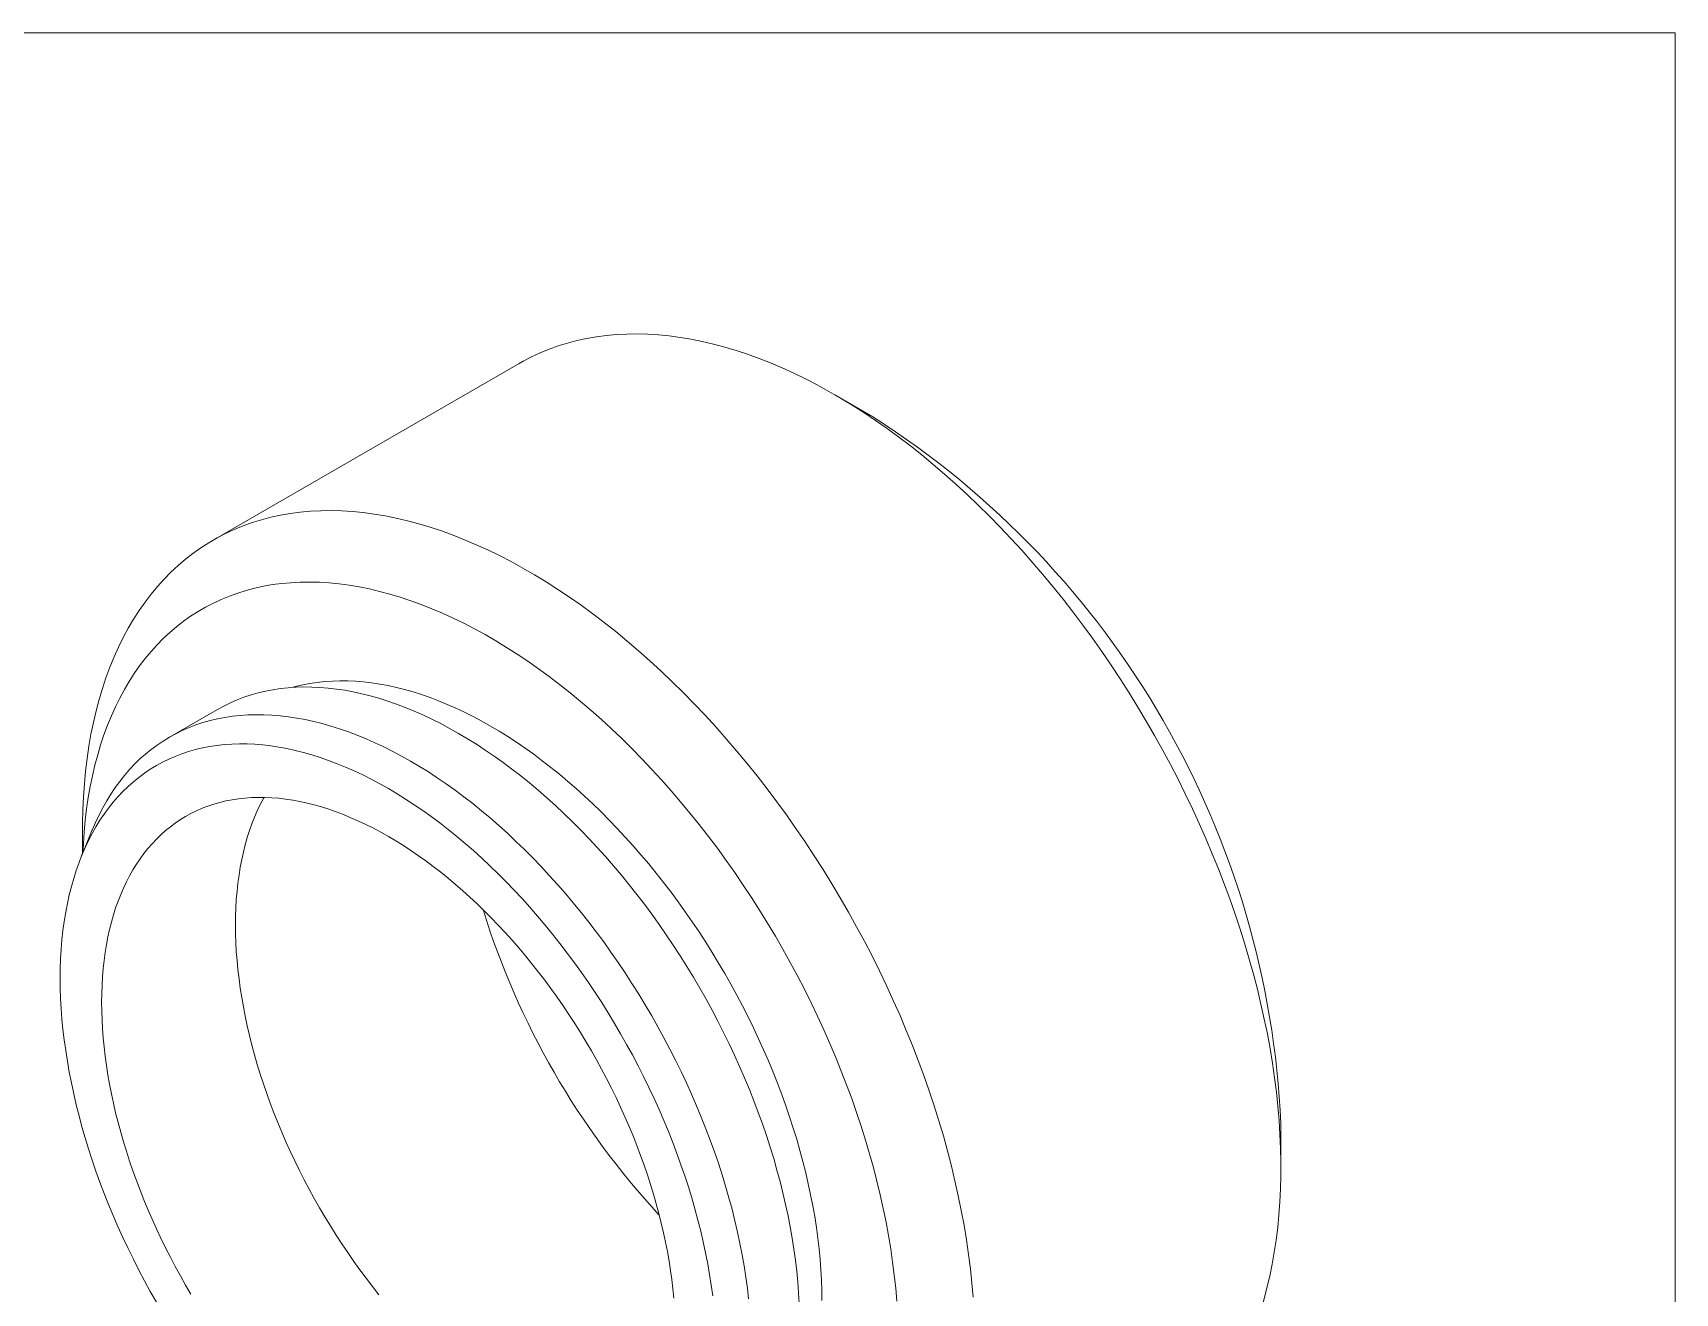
# Model space of a CAD drawing. Header units: inches. Extents: x 0.1 to 10.9, y 0 to 8.5.
# Drawn here: x 9.123 to 10.944, y 7.053 to 8.451 of the extents above; entities that cross this region are included whole.
import ezdxf

# ---------------------------------------------------------------- set-up
doc = ezdxf.new("R2010")
doc.units = ezdxf.units.IN
doc.header["$MEASUREMENT"] = 0

msp = doc.modelspace()

# ---------------------------------------------------------------- linework, layer by layer
at = {"color": 7, "linetype": 'Continuous', "lineweight": 0}
for p, q in [((0.0622, 8.4506), (10.9445, 8.4506)), ((10.9445, 0.0356), (10.9445, 8.4506)), ((9.6622, 8.0841), (9.3228, 7.8882)), ((10.0546, 8.0249), (10.0122, 8.0494)), ((9.3275, 7.7004), (9.2742, 7.6696)), ((9.1883, 7.5662), (9.177, 7.5386)), ((9.1778, 7.5677), (9.1778, 7.5405)), ((10.5071, 7.1921), (10.5071, 7.2411)), ((10.295, 6.2857), (10.4917, 7.0593))]:
    msp.add_line(p, q, dxfattribs=at)
at = {"color": 7, "linetype": 'Continuous', "lineweight": 0, "flags": 128}
for points in [[(10.4917, 7.0593), (10.4947, 7.0721), (10.4974, 7.0852), (10.4998, 7.0985), (10.5019, 7.1121), (10.5036, 7.126), (10.505, 7.1401), (10.506, 7.1544), (10.5067, 7.1689), (10.5071, 7.1837), (10.5071, 7.1987), (10.5068, 7.2138), (10.5061, 7.2292), (10.5051, 7.2447), (10.5038, 7.2604), (10.5021, 7.2762), (10.5001, 7.2921), (10.4977, 7.3082), (10.4951, 7.3244), (10.4921, 7.3407), (10.4887, 7.3571), (10.485, 7.3736), (10.4811, 7.3902), (10.4767, 7.4068), (10.4721, 7.4235), (10.4672, 7.4402), (10.4619, 7.4569), (10.4563, 7.4736), (10.4505, 7.4904), (10.4443, 7.5071), (10.4378, 7.5238), (10.431, 7.5405), (10.424, 7.5572), (10.4166, 7.5738), (10.409, 7.5903), (10.4011, 7.6067), (10.393, 7.6231), (10.3846, 7.6393), (10.3759, 7.6555), (10.367, 7.6715), (10.3578, 7.6874), (10.3484, 7.7031), (10.3388, 7.7187), (10.3289, 7.7342), (10.3189, 7.7494), (10.3086, 7.7645), (10.2981, 7.7794), (10.2874, 7.794), (10.2765, 7.8085), (10.2655, 7.8227), (10.2542, 7.8367), (10.2428, 7.8504), (10.2313, 7.8639), (10.2196, 7.8771), (10.2077, 7.89), (10.1957, 7.9027), (10.1836, 7.915), (10.1714, 7.9271), (10.1591, 7.9389), (10.1466, 7.9503), (10.1341, 7.9614), (10.1215, 7.9722), (10.1088, 7.9826), (10.0961, 7.9927), (10.0832, 8.0025), (10.0704, 8.0118), (10.0575, 8.0209), (10.0445, 8.0295), (10.0316, 8.0378), (10.0186, 8.0456), (10.0057, 8.0531), (9.9927, 8.0602), (9.9797, 8.0669), (9.9668, 8.0732), (9.9539, 8.0791), (9.941, 8.0846), (9.9282, 8.0896), (9.9155, 8.0942), (9.9028, 8.0984), (9.8902, 8.1022), (9.8776, 8.1056), (9.8652, 8.1085), (9.8529, 8.111), (9.8406, 8.113), (9.8285, 8.1147), (9.8166, 8.1158), (9.8047, 8.1166), (9.793, 8.1169), (9.7814, 8.1167), (9.7701, 8.1162), (9.7588, 8.1151), (9.7478, 8.1137), (9.7369, 8.1118), (9.7262, 8.1095), (9.7157, 8.1067), (9.7054, 8.1035), (9.6954, 8.0999), (9.6855, 8.0959), (9.6759, 8.0914), (9.6665, 8.0865), (9.6622, 8.0841)], [(9.1778, 7.5677), (9.1778, 7.5742), (9.1781, 7.589), (9.1788, 7.6036), (9.1798, 7.6179), (9.1811, 7.632), (9.1828, 7.6459), (9.1848, 7.6596), (9.1871, 7.6729), (9.1898, 7.6861), (9.1928, 7.6989), (9.1962, 7.7114), (9.1998, 7.7237), (9.2038, 7.7356), (9.2081, 7.7473), (9.2128, 7.7586), (9.2177, 7.7696), (9.223, 7.7802), (9.2285, 7.7905), (9.2344, 7.8005), (9.2406, 7.8101), (9.2471, 7.8194), (9.2538, 7.8282), (9.2609, 7.8367), (9.2682, 7.8448), (9.2758, 7.8526), (9.2837, 7.8599), (9.2919, 7.8669), (9.3003, 7.8734), (9.309, 7.8795), (9.3179, 7.8853), (9.3271, 7.8906), (9.3365, 7.8955), (9.3461, 7.8999), (9.3559, 7.904), (9.366, 7.9076), (9.3763, 7.9108), (9.3868, 7.9135), (9.3975, 7.9159), (9.4084, 7.9178), (9.4194, 7.9192), (9.4306, 7.9202), (9.442, 7.9208), (9.4536, 7.9209), (9.4653, 7.9206), (9.4771, 7.9199), (9.4891, 7.9187), (9.5012, 7.9171), (9.5135, 7.915), (9.5258, 7.9126), (9.5382, 7.9096), (9.5508, 7.9063), (9.5634, 7.9025), (9.5761, 7.8983), (9.5888, 7.8937), (9.6016, 7.8886), (9.6145, 7.8831), (9.6274, 7.8773), (9.6403, 7.871), (9.6533, 7.8643), (9.6662, 7.8572), (9.6792, 7.8497), (9.6922, 7.8418), (9.7051, 7.8336), (9.7181, 7.8249), (9.731, 7.8159), (9.7438, 7.8065), (9.7566, 7.7968), (9.7694, 7.7867), (9.7821, 7.7762), (9.7947, 7.7655), (9.8072, 7.7544), (9.8197, 7.7429), (9.832, 7.7312), (9.8442, 7.7191), (9.8563, 7.7067), (9.8683, 7.6941), (9.8802, 7.6811), (9.8919, 7.6679), (9.9034, 7.6544), (9.9148, 7.6407), (9.926, 7.6267), (9.9371, 7.6125), (9.948, 7.5981), (9.9587, 7.5834), (9.9692, 7.5685), (9.9794, 7.5535), (9.9895, 7.5382), (9.9994, 7.5228), (10.009, 7.5072), (10.0184, 7.4915), (10.0276, 7.4756), (10.0365, 7.4595), (10.0452, 7.4434), (10.0536, 7.4271), (10.0617, 7.4108), (10.0696, 7.3943), (10.0772, 7.3778), (10.0846, 7.3612), (10.0916, 7.3446), (10.0984, 7.3279), (10.1049, 7.3112), (10.111, 7.2944), (10.1169, 7.2777), (10.1225, 7.261), (10.1277, 7.2442), (10.1327, 7.2275), (10.1373, 7.2109), (10.1416, 7.1942), (10.1456, 7.1777), (10.1493, 7.1612), (10.1526, 7.1448), (10.1557, 7.1285), (10.1583, 7.1123), (10.1607, 7.0962), (10.1627, 7.0802), (10.1644, 7.0644), (10.1657, 7.0487)], [(10.081, 7.0442), (10.0798, 7.0586), (10.0783, 7.073), (10.0764, 7.0876), (10.0743, 7.1023), (10.0718, 7.1171), (10.0691, 7.1321), (10.066, 7.1471), (10.0627, 7.1621), (10.059, 7.1773), (10.0551, 7.1925), (10.0508, 7.2077), (10.0463, 7.223), (10.0415, 7.2383), (10.0364, 7.2536), (10.031, 7.2689), (10.0254, 7.2842), (10.0195, 7.2995), (10.0133, 7.3147), (10.0068, 7.3299), (10.0001, 7.3451), (9.9932, 7.3602), (9.986, 7.3752), (9.9785, 7.3902), (9.9708, 7.4051), (9.9629, 7.4198), (9.9547, 7.4345), (9.9464, 7.449), (9.9378, 7.4634), (9.9289, 7.4777), (9.9199, 7.4918), (9.9107, 7.5057), (9.9013, 7.5195), (9.8917, 7.5331), (9.882, 7.5465), (9.872, 7.5597), (9.8619, 7.5727), (9.8516, 7.5855), (9.8412, 7.598), (9.8307, 7.6103), (9.82, 7.6224), (9.8091, 7.6343), (9.7982, 7.6458), (9.7871, 7.6571), (9.7759, 7.6682), (9.7646, 7.6789), (9.7533, 7.6894), (9.7418, 7.6995), (9.7303, 7.7094), (9.7187, 7.7189), (9.707, 7.7282), (9.6953, 7.7371), (9.6836, 7.7456), (9.6718, 7.7539), (9.6599, 7.7618), (9.6481, 7.7693), (9.6362, 7.7765), (9.6244, 7.7834), (9.6125, 7.7899), (9.6007, 7.796), (9.5889, 7.8017), (9.5771, 7.8071), (9.5653, 7.8121), (9.5536, 7.8167), (9.5419, 7.821), (9.5303, 7.8248), (9.5188, 7.8283), (9.5073, 7.8313), (9.496, 7.834), (9.4847, 7.8363), (9.4735, 7.8382), (9.4624, 7.8396), (9.4515, 7.8407), (9.4407, 7.8414), (9.43, 7.8417), (9.4194, 7.8415), (9.409, 7.841), (9.3987, 7.8401), (9.3886, 7.8388), (9.3786, 7.837), (9.3689, 7.8349), (9.3593, 7.8324), (9.3499, 7.8295), (9.3407, 7.8262), (9.3317, 7.8225), (9.3229, 7.8184), (9.3143, 7.8139), (9.3059, 7.8091), (9.2977, 7.8038), (9.2898, 7.7982), (9.2821, 7.7922), (9.2746, 7.7859), (9.2674, 7.7792), (9.2605, 7.7721), (9.2538, 7.7647), (9.2473, 7.7569), (9.2411, 7.7488), (9.2352, 7.7403), (9.2296, 7.7316), (9.2242, 7.7225), (9.2191, 7.713), (9.2143, 7.7033), (9.2098, 7.6932), (9.2055, 7.6829), (9.2016, 7.6723), (9.1979, 7.6613), (9.1946, 7.6501), (9.1915, 7.6387), (9.1888, 7.6269), (9.1863, 7.6149), (9.1842, 7.6027), (9.1823, 7.5902), (9.1808, 7.5775), (9.1796, 7.5646), (9.1787, 7.5515), (9.1782, 7.5415)], [(9.3275, 7.7004), (9.3345, 7.7042), (9.3418, 7.7078), (9.3493, 7.711), (9.3569, 7.714), (9.3647, 7.7165), (9.3726, 7.7188), (9.3807, 7.7207), (9.3889, 7.7223), (9.3973, 7.7236), (9.4058, 7.7245), (9.4144, 7.7251), (9.4232, 7.7254), (9.4321, 7.7253), (9.4411, 7.7249), (9.4502, 7.7242), (9.4594, 7.7231), (9.4687, 7.7217), (9.478, 7.72), (9.4875, 7.7179), (9.497, 7.7155), (9.5066, 7.7128), (9.5163, 7.7097), (9.526, 7.7064), (9.5358, 7.7027), (9.5456, 7.6986), (9.5554, 7.6943), (9.5653, 7.6897), (9.5751, 7.6847), (9.585, 7.6794), (9.5949, 7.6739), (9.6049, 7.668), (9.6147, 7.6618), (9.6246, 7.6554), (9.6345, 7.6486), (9.6443, 7.6416), (9.6541, 7.6343), (9.6639, 7.6268), (9.6736, 7.6189), (9.6833, 7.6108), (9.6929, 7.6025), (9.7024, 7.5939), (9.7118, 7.585), (9.7212, 7.5759), (9.7305, 7.5666), (9.7397, 7.557), (9.7488, 7.5473), (9.7578, 7.5373), (9.7667, 7.5271), (9.7755, 7.5167), (9.7841, 7.5061), (9.7926, 7.4954), (9.801, 7.4844), (9.8092, 7.4733), (9.8173, 7.4621), (9.8252, 7.4506), (9.833, 7.4391), (9.8406, 7.4274), (9.8481, 7.4155), (9.8554, 7.4036), (9.8624, 7.3915), (9.8694, 7.3793), (9.8761, 7.367), (9.8826, 7.3547), (9.8889, 7.3422), (9.8951, 7.3297), (9.901, 7.3171), (9.9067, 7.3045), (9.9122, 7.2918), (9.9175, 7.2791), (9.9226, 7.2663), (9.9274, 7.2535), (9.932, 7.2408), (9.9364, 7.228), (9.9405, 7.2152), (9.9445, 7.2024), (9.9481, 7.1897), (9.9516, 7.177), (9.9547, 7.1643), (9.9577, 7.1517), (9.9604, 7.1391), (9.9628, 7.1266), (9.965, 7.1142), (9.9669, 7.1019), (9.9686, 7.0897), (9.97, 7.0775), (9.9712, 7.0655), (9.9721, 7.0536), (9.9727, 7.0418)], [(9.4114, 7.725), (9.4142, 7.7257), (9.422, 7.7276), (9.43, 7.7291), (9.4382, 7.7304), (9.4465, 7.7313), (9.4549, 7.7319), (9.4634, 7.7321), (9.472, 7.7321), (9.4807, 7.7317), (9.4896, 7.7309), (9.4985, 7.7299), (9.5076, 7.7285), (9.5167, 7.7268), (9.5259, 7.7248), (9.5351, 7.7225), (9.5445, 7.7199), (9.5539, 7.7169), (9.5633, 7.7136), (9.5728, 7.71), (9.5823, 7.7061), (9.5919, 7.7019), (9.6015, 7.6974), (9.6111, 7.6926), (9.6207, 7.6874), (9.6303, 7.682), (9.6399, 7.6763), (9.6495, 7.6703), (9.6592, 7.6641), (9.6687, 7.6575), (9.6783, 7.6507), (9.6878, 7.6436), (9.6973, 7.6362), (9.7068, 7.6286), (9.7161, 7.6207), (9.7255, 7.6126), (9.7347, 7.6043), (9.7439, 7.5957), (9.753, 7.5868), (9.7621, 7.5778), (9.771, 7.5685), (9.7799, 7.559), (9.7886, 7.5493), (9.7972, 7.5394), (9.8058, 7.5293), (9.8142, 7.519), (9.8224, 7.5086), (9.8306, 7.4979), (9.8386, 7.4871), (9.8464, 7.4762), (9.8541, 7.4651), (9.8617, 7.4538), (9.8691, 7.4424), (9.8763, 7.4309), (9.8834, 7.4193), (9.8903, 7.4076), (9.897, 7.3957), (9.9036, 7.3838), (9.9099, 7.3718), (9.9161, 7.3597), (9.922, 7.3475), (9.9278, 7.3353), (9.9333, 7.323), (9.9387, 7.3107), (9.9438, 7.2983), (9.9487, 7.2859), (9.9534, 7.2735), (9.9579, 7.2611), (9.9622, 7.2486), (9.9662, 7.2362), (9.97, 7.2238), (9.9736, 7.2114), (9.9769, 7.1991), (9.98, 7.1868), (9.9829, 7.1745), (9.9855, 7.1623), (9.9878, 7.1501), (9.99, 7.1381), (9.9918, 7.1261), (9.9935, 7.1142), (9.9949, 7.1024), (9.996, 7.0907), (9.9969, 7.0791), (9.9975, 7.0677), (9.9979, 7.0563), (9.998, 7.0452)], [(9.1883, 7.5662), (9.1885, 7.5667), (9.1922, 7.5752), (9.1961, 7.5834), (9.2002, 7.5914), (9.2046, 7.5992), (9.2092, 7.6066), (9.214, 7.6138), (9.2191, 7.6207), (9.2244, 7.6273), (9.2299, 7.6337), (9.2356, 7.6397), (9.2415, 7.6455), (9.2477, 7.6509), (9.254, 7.656), (9.2605, 7.6609), (9.2673, 7.6654), (9.2742, 7.6696), (9.2813, 7.6735), (9.2885, 7.677), (9.296, 7.6803), (9.3036, 7.6832), (9.3114, 7.6858), (9.3193, 7.688), (9.3274, 7.69), (9.3356, 7.6916), (9.344, 7.6928), (9.3525, 7.6938), (9.3612, 7.6944), (9.3699, 7.6946), (9.3788, 7.6946), (9.3878, 7.6942), (9.3969, 7.6934), (9.4061, 7.6924), (9.4154, 7.6909), (9.4248, 7.6892), (9.4342, 7.6871), (9.4437, 7.6847), (9.4533, 7.682), (9.463, 7.679), (9.4727, 7.6756), (9.4825, 7.6719), (9.4923, 7.6679), (9.5021, 7.6635), (9.512, 7.6589), (9.5219, 7.6539), (9.5318, 7.6487), (9.5417, 7.6431), (9.5516, 7.6372), (9.5615, 7.6311), (9.5713, 7.6246), (9.5812, 7.6179), (9.591, 7.6109), (9.6008, 7.6036), (9.6106, 7.596), (9.6203, 7.5882), (9.63, 7.5801), (9.6396, 7.5717), (9.6491, 7.5631), (9.6586, 7.5542), (9.6679, 7.5451), (9.6772, 7.5358), (9.6864, 7.5263), (9.6955, 7.5165), (9.7045, 7.5065), (9.7134, 7.4963), (9.7222, 7.486), (9.7308, 7.4754), (9.7393, 7.4646), (9.7477, 7.4537), (9.7559, 7.4426), (9.764, 7.4313), (9.772, 7.4199), (9.7797, 7.4083), (9.7873, 7.3966), (9.7948, 7.3848), (9.8021, 7.3728), (9.8092, 7.3607), (9.8161, 7.3485), (9.8228, 7.3363), (9.8293, 7.3239), (9.8357, 7.3115), (9.8418, 7.2989), (9.8477, 7.2863), (9.8534, 7.2737), (9.8589, 7.261), (9.8642, 7.2483), (9.8693, 7.2356), (9.8741, 7.2228), (9.8787, 7.21), (9.8831, 7.1972), (9.8873, 7.1844), (9.8912, 7.1717), (9.8948, 7.1589), (9.8983, 7.1462), (9.9014, 7.1335), (9.9044, 7.1209), (9.9071, 7.1084), (9.9095, 7.0959), (9.9117, 7.0835), (9.9136, 7.0711), (9.9153, 7.0589), (9.9167, 7.0468)], [(9.8768, 7.0503), (9.8752, 7.062), (9.8734, 7.0739), (9.8713, 7.0859), (9.8689, 7.0979), (9.8663, 7.11), (9.8635, 7.1221), (9.8604, 7.1343), (9.8571, 7.1466), (9.8536, 7.1588), (9.8498, 7.1711), (9.8459, 7.1834), (9.8416, 7.1957), (9.8372, 7.208), (9.8325, 7.2203), (9.8277, 7.2326), (9.8226, 7.2448), (9.8173, 7.257), (9.8118, 7.2692), (9.8061, 7.2813), (9.8002, 7.2934), (9.7941, 7.3054), (9.7878, 7.3173), (9.7813, 7.3291), (9.7747, 7.3408), (9.7678, 7.3524), (9.7608, 7.364), (9.7537, 7.3754), (9.7463, 7.3866), (9.7389, 7.3978), (9.7312, 7.4088), (9.7234, 7.4196), (9.7155, 7.4303), (9.7074, 7.4408), (9.6992, 7.4512), (9.6909, 7.4614), (9.6825, 7.4714), (9.6739, 7.4812), (9.6653, 7.4908), (9.6565, 7.5002), (9.6477, 7.5094), (9.6387, 7.5183), (9.6297, 7.5271), (9.6206, 7.5356), (9.6114, 7.5439), (9.6022, 7.5519), (9.5929, 7.5597), (9.5835, 7.5673), (9.5741, 7.5746), (9.5647, 7.5816), (9.5552, 7.5884), (9.5457, 7.5948), (9.5362, 7.6011), (9.5267, 7.607), (9.5172, 7.6126), (9.5076, 7.618), (9.4981, 7.6231), (9.4886, 7.6278), (9.4791, 7.6323), (9.4696, 7.6365), (9.4602, 7.6403), (9.4508, 7.6439), (9.4415, 7.6472), (9.4322, 7.6501), (9.4229, 7.6527), (9.4137, 7.655), (9.4046, 7.657), (9.3956, 7.6587), (9.3867, 7.66), (9.3778, 7.6611), (9.369, 7.6618), (9.3604, 7.6622), (9.3518, 7.6622), (9.3434, 7.662), (9.3351, 7.6614), (9.3269, 7.6605), (9.3188, 7.6593), (9.3109, 7.6577), (9.3031, 7.6559), (9.2955, 7.6537), (9.288, 7.6512), (9.2807, 7.6484), (9.2735, 7.6453), (9.2665, 7.6419), (9.2597, 7.6381), (9.253, 7.6341), (9.2465, 7.6297), (9.2403, 7.6251), (9.2342, 7.6201), (9.2283, 7.6149), (9.2226, 7.6094), (9.2171, 7.6036), (9.2118, 7.5975), (9.2067, 7.5911), (9.2018, 7.5844), (9.1971, 7.5775), (9.1927, 7.5703), (9.1885, 7.5629), (9.1845, 7.5552), (9.1807, 7.5473), (9.1772, 7.5391), (9.1739, 7.5307), (9.1708, 7.522), (9.168, 7.5131), (9.1654, 7.504), (9.1631, 7.4947), (9.161, 7.4852), (9.1591, 7.4755), (9.1575, 7.4655), (9.1561, 7.4554), (9.155, 7.4451), (9.1541, 7.4347), (9.1535, 7.4241), (9.1531, 7.4133), (9.153, 7.4023), (9.1531, 7.3913), (9.1535, 7.38), (9.1541, 7.3687), (9.155, 7.3572), (9.1561, 7.3457), (9.1575, 7.334), (9.1591, 7.3222), (9.161, 7.3103), (9.1631, 7.2984), (9.1654, 7.2863), (9.168, 7.2742), (9.1708, 7.2621), (9.1739, 7.2499), (9.1772, 7.2377), (9.1807, 7.2254), (9.1845, 7.2131), (9.1885, 7.2008), (9.1927, 7.1885), (9.1971, 7.1762), (9.2018, 7.1639), (9.2067, 7.1516), (9.2118, 7.1394), (9.2171, 7.1272), (9.2226, 7.115), (9.2283, 7.1029), (9.2342, 7.0909), (9.2403, 7.0789), (9.2465, 7.067), (9.253, 7.0551), (9.2597, 7.0434)], [(9.8336, 7.0478), (9.8326, 7.058), (9.8314, 7.0682), (9.83, 7.0785), (9.8284, 7.0888), (9.8266, 7.0993), (9.8245, 7.1098), (9.8223, 7.1203), (9.8198, 7.131), (9.8171, 7.1416), (9.8142, 7.1523), (9.8111, 7.163), (9.8079, 7.1738), (9.8044, 7.1845), (9.8007, 7.1953), (9.7968, 7.206), (9.7927, 7.2168), (9.7885, 7.2275), (9.784, 7.2382), (9.7794, 7.2489), (9.7746, 7.2595), (9.7696, 7.2701), (9.7645, 7.2806), (9.7591, 7.2911), (9.7536, 7.3015), (9.748, 7.3118), (9.7422, 7.322), (9.7362, 7.3322), (9.7301, 7.3423), (9.7238, 7.3522), (9.7174, 7.3621), (9.7109, 7.3718), (9.7042, 7.3814), (9.6974, 7.3909), (9.6905, 7.4002), (9.6834, 7.4094), (9.6763, 7.4185), (9.669, 7.4274), (9.6616, 7.4361), (9.6542, 7.4447), (9.6466, 7.4531), (9.6389, 7.4613), (9.6312, 7.4693), (9.6234, 7.4772), (9.6155, 7.4848), (9.6075, 7.4923), (9.5995, 7.4995), (9.5914, 7.5065), (9.5833, 7.5133), (9.5752, 7.5199), (9.5669, 7.5263), (9.5587, 7.5324), (9.5504, 7.5383), (9.5421, 7.544), (9.5338, 7.5494), (9.5255, 7.5546), (9.5172, 7.5596), (9.5088, 7.5642), (9.5005, 7.5687), (9.4922, 7.5728), (9.4839, 7.5767), (9.4756, 7.5804), (9.4674, 7.5838), (9.4592, 7.5869), (9.451, 7.5897), (9.4429, 7.5923), (9.4348, 7.5946), (9.4268, 7.5966), (9.4188, 7.5983), (9.4109, 7.5998), (9.4031, 7.601), (9.3954, 7.6019), (9.3877, 7.6025), (9.3802, 7.6028), (9.3727, 7.6029), (9.3653, 7.6027), (9.3581, 7.6022), (9.3509, 7.6014), (9.3439, 7.6003), (9.3369, 7.599), (9.3301, 7.5974), (9.3235, 7.5955), (9.3169, 7.5933), (9.3105, 7.5908), (9.3043, 7.5881), (9.2981, 7.5851), (9.2922, 7.5818), (9.2864, 7.5783), (9.2807, 7.5745), (9.2752, 7.5704), (9.2699, 7.5661), (9.2647, 7.5615), (9.2597, 7.5567), (9.2549, 7.5516), (9.2503, 7.5463), (9.2459, 7.5407), (9.2416, 7.5349), (9.2375, 7.5289), (9.2336, 7.5226), (9.23, 7.5161), (9.2265, 7.5094), (9.2232, 7.5024), (9.2201, 7.4953), (9.2172, 7.4879), (9.2145, 7.4804), (9.2121, 7.4726), (9.2098, 7.4646), (9.2078, 7.4565), (9.2059, 7.4482), (9.2043, 7.4397), (9.2029, 7.431), (9.2017, 7.4222), (9.2007, 7.4132), (9.1999, 7.4041), (9.1994, 7.3948), (9.1991, 7.3854), (9.199, 7.3758), (9.1991, 7.3661), (9.1994, 7.3563), (9.1999, 7.3464), (9.2007, 7.3364), (9.2017, 7.3263), (9.2029, 7.3161), (9.2043, 7.3058), (9.2059, 7.2954), (9.2078, 7.285), (9.2098, 7.2744), (9.2121, 7.2639), (9.2145, 7.2533), (9.2172, 7.2426), (9.2201, 7.2319), (9.2232, 7.2212), (9.2265, 7.2105), (9.23, 7.1997), (9.2336, 7.189), (9.2375, 7.1782), (9.2416, 7.1675), (9.2459, 7.1568), (9.2503, 7.146), (9.2549, 7.1354), (9.2597, 7.1247), (9.2647, 7.1142), (9.2699, 7.1036), (9.2752, 7.0932), (9.2807, 7.0828), (9.2864, 7.0724), (9.2922, 7.0622), (9.2981, 7.052)], [(9.5066, 7.0515), (9.4994, 7.0605), (9.4924, 7.0697), (9.4854, 7.0791), (9.4786, 7.0885), (9.472, 7.0982), (9.4654, 7.1079), (9.459, 7.1177), (9.4527, 7.1277), (9.4466, 7.1377), (9.4407, 7.1479), (9.4348, 7.1582), (9.4292, 7.1685), (9.4237, 7.1789), (9.4184, 7.1894), (9.4132, 7.1999), (9.4082, 7.2105), (9.4034, 7.2211), (9.3988, 7.2318), (9.3944, 7.2425), (9.3901, 7.2532), (9.386, 7.2639), (9.3821, 7.2747), (9.3785, 7.2854), (9.375, 7.2962), (9.3717, 7.3069), (9.3686, 7.3176), (9.3657, 7.3283), (9.363, 7.339), (9.3606, 7.3496), (9.3583, 7.3602), (9.3563, 7.3707), (9.3544, 7.3811), (9.3528, 7.3915), (9.3514, 7.4018), (9.3502, 7.412), (9.3492, 7.4221), (9.3484, 7.4321), (9.3479, 7.442), (9.3476, 7.4518), (9.3475, 7.4615), (9.3476, 7.4711), (9.3479, 7.4805), (9.3484, 7.4898), (9.3492, 7.4989), (9.3502, 7.5079), (9.3514, 7.5167), (9.3528, 7.5254), (9.3544, 7.5339), (9.3563, 7.5422), (9.3583, 7.5504), (9.3606, 7.5583), (9.363, 7.5661), (9.3657, 7.5736), (9.3686, 7.581), (9.3717, 7.5882), (9.375, 7.5951), (9.3785, 7.6018), (9.379, 7.6029)]]:
    msp.add_lwpolyline(points, dxfattribs=at)
at = {"color": 7, "linetype": 'Continuous', "lineweight": 0}
for centre, radius, start, end in [((9.5257, 7.197), 0.9824, 2.5708, 57.4239), ((10.4633, 7.7383), 0.8804, 197.1674, 222.8272)]:
    msp.add_arc(centre, radius, start, end, dxfattribs=at)

doc.saveas('drawing.dxf')
